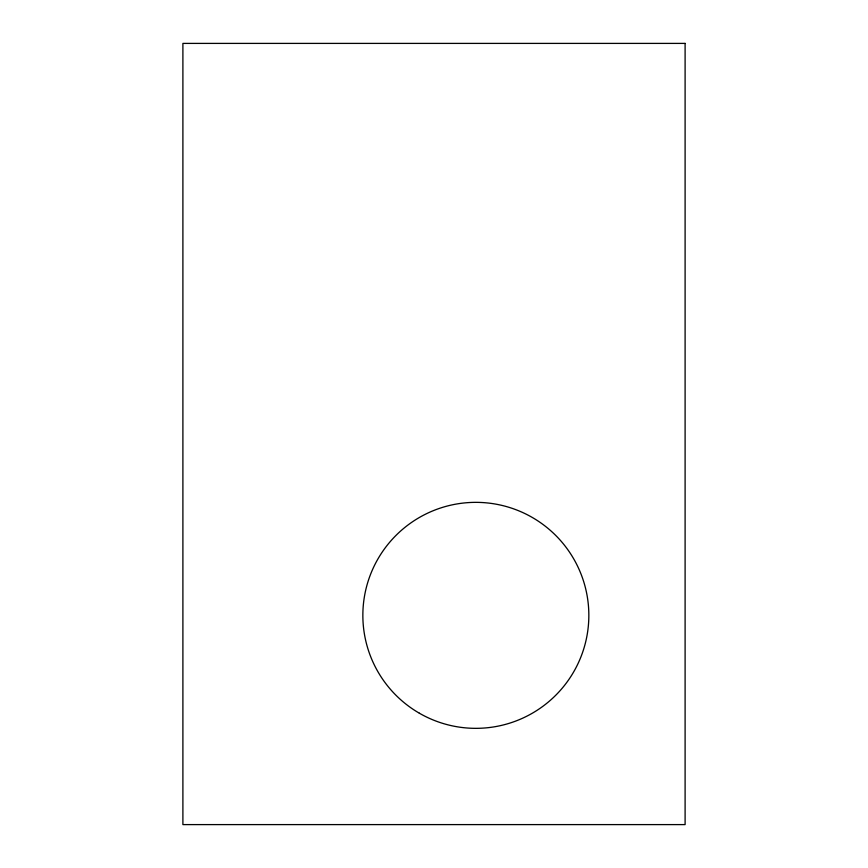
<?xml version="1.0" encoding="UTF-8"?>
<svg xmlns="http://www.w3.org/2000/svg" width="868" height="868" viewBox="0 0 868 868"><rect width="100%" height="100%" fill="white"/><g stroke="black" fill="none" stroke-linecap="round" stroke-linejoin="round"><path stroke-width="1.3" d="M685.102 43.4L182.898 43.4L182.898 824.6L685.102 824.6L685.102 43.4M419.352 713.203A112.992 112.992 0 0 0 588.84 615.347A112.992 112.992 0 0 0 419.352 517.491A112.992 112.992 0 0 0 419.352 713.203"/></g></svg>
